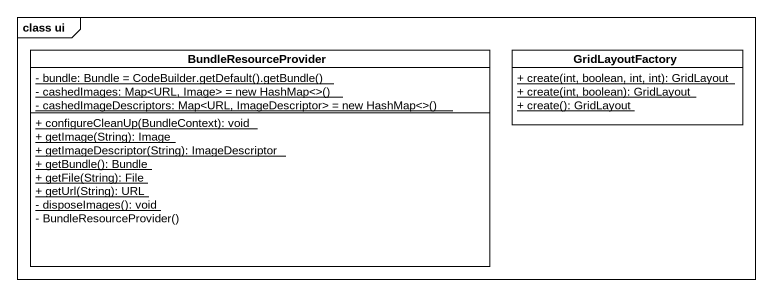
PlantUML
@startuml
mainframe class ui
hide circle
hide empty members
skinparam classAttributeIconSize 0
class BundleResourceProvider {
  {static} {field} - bundle: Bundle = CodeBuilder.getDefault().getBundle()
  {static} {field} - cashedImages: Map<URL, Image> = new HashMap<>()
  {static} {field} - cashedImageDescriptors: Map<URL, ImageDescriptor> = new HashMap<>()
  {static} + configureCleanUp(BundleContext): void
  {static} + getImage(String): Image
  {static} + getImageDescriptor(String): ImageDescriptor
  {static} + getBundle(): Bundle
  {static} + getFile(String): File
  {static} + getUrl(String): URL
  {static} - disposeImages(): void
  - BundleResourceProvider()
}
class GridLayoutFactory {
  {static} + create(int, boolean, int, int): GridLayout
  {static} + create(int, boolean): GridLayout
  {static} + create(): GridLayout
}
@enduml
